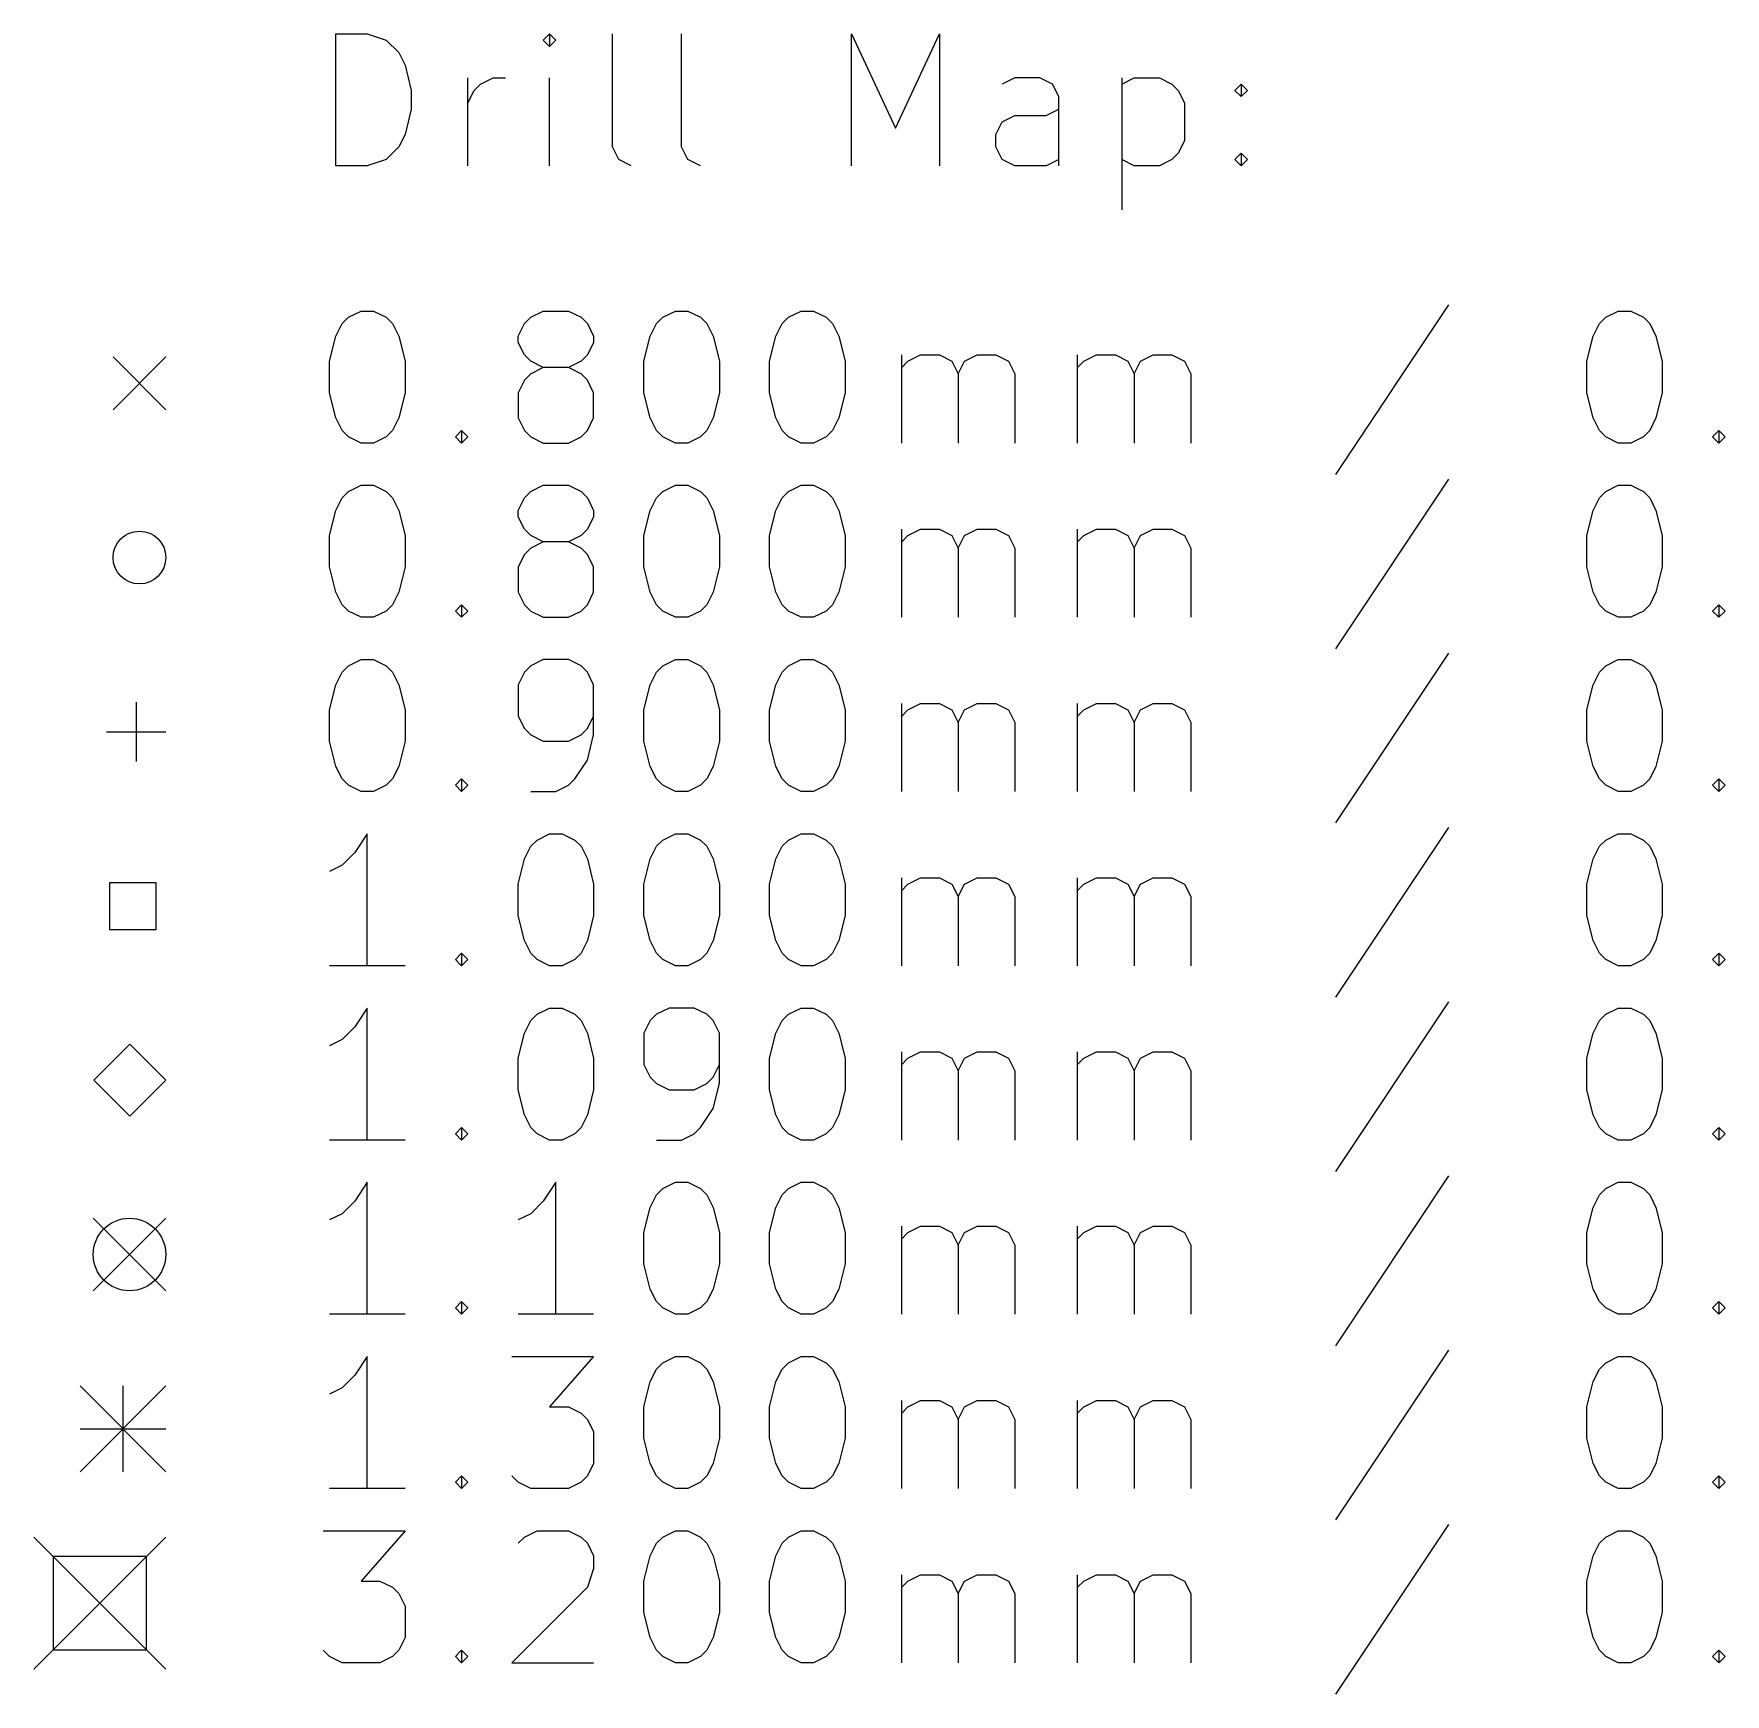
# Model space of a CAD drawing. Extents: x 98 to 150, y -179 to -40.
# Drawn here: x 97.95 to 123.57, y -178.31 to -153.16 of the extents above; entities that cross this region are included whole.
import ezdxf

# ---------------------------------------------------------------- set-up
doc = ezdxf.new("R2010")
doc.units = 0
doc.layers.add('BLACK', color=7, linetype='CONTINUOUS')

msp = doc.modelspace()

# ---------------------------------------------------------------- linework, layer by layer
at = {"layer": 'BLACK', "linetype": 'CONTINUOUS'}
for p, q in [((102.526, -155.155), (102.526, -153.155)), ((102.526, -153.155), (103.002, -153.155)), ((103.002, -153.155), (103.288, -153.25)), ((105.764, -153.155), (105.669, -153.25)), ((105.86, -153.25), (105.764, -153.155)), ((105.764, -153.155), (105.764, -153.345)), ((106.717, -154.869), (106.717, -153.155)), ((107.764, -154.869), (107.764, -153.155)), ((110.336, -155.155), (110.336, -153.155)), ((110.336, -153.155), (111.002, -154.583)), ((111.002, -154.583), (111.669, -153.155)), ((111.669, -153.155), (111.669, -155.155)), ((103.288, -153.25), (103.479, -153.44)), ((103.479, -153.44), (103.574, -153.631)), ((105.669, -153.25), (105.764, -153.345)), ((105.764, -153.345), (105.86, -153.25)), ((103.574, -153.631), (103.669, -154.012)), ((104.526, -155.155), (104.526, -153.821)), ((104.621, -154.012), (104.717, -153.917)), ((104.717, -153.917), (104.907, -153.821)), ((104.907, -153.821), (105.098, -153.821)), ((105.764, -155.155), (105.764, -153.821)), ((112.812, -153.821), (112.621, -153.917)), ((113.193, -153.821), (112.812, -153.821)), ((113.383, -153.917), (113.193, -153.821)), ((113.479, -154.107), (113.383, -153.917)), ((114.431, -153.821), (114.431, -155.821)), ((114.431, -153.917), (114.621, -153.821)), ((114.621, -153.821), (115.002, -153.821)), ((115.002, -153.821), (115.193, -153.917)), ((115.193, -153.917), (115.288, -154.012)), ((116.145, -154.012), (116.24, -153.917)), ((116.24, -153.917), (116.336, -154.012)), ((116.24, -153.917), (116.24, -154.107)), ((103.669, -154.012), (103.669, -154.298)), ((104.526, -154.202), (104.621, -154.012)), ((113.479, -155.155), (113.479, -154.107)), ((115.288, -154.012), (115.383, -154.202)), ((115.383, -154.202), (115.383, -154.774)), ((116.24, -154.107), (116.145, -154.012)), ((116.336, -154.012), (116.24, -154.107)), ((103.669, -154.298), (103.574, -154.679)), ((112.526, -154.679), (112.621, -154.488)), ((112.621, -154.488), (112.812, -154.393)), ((112.812, -154.393), (113.288, -154.393)), ((113.288, -154.393), (113.479, -154.298)), ((103.574, -154.679), (103.479, -154.869)), ((112.526, -154.869), (112.526, -154.679)), ((103.479, -154.869), (103.288, -155.06)), ((106.812, -155.06), (106.717, -154.869)), ((107.86, -155.06), (107.764, -154.869)), ((112.621, -155.06), (112.526, -154.869)), ((115.288, -154.964), (115.193, -155.06)), ((115.383, -154.774), (115.288, -154.964)), ((116.145, -155.06), (116.24, -154.964)), ((116.24, -154.964), (116.336, -155.06)), ((116.24, -154.964), (116.24, -155.155)), ((103.002, -155.155), (102.526, -155.155)), ((103.288, -155.06), (103.002, -155.155)), ((107.002, -155.155), (106.812, -155.06)), ((108.05, -155.155), (107.86, -155.06)), ((112.812, -155.155), (112.621, -155.06)), ((113.288, -155.155), (112.812, -155.155)), ((113.479, -155.06), (113.288, -155.155)), ((114.621, -155.155), (114.431, -155.06)), ((115.002, -155.155), (114.621, -155.155)), ((115.193, -155.06), (115.002, -155.155)), ((116.24, -155.155), (116.145, -155.06)), ((116.336, -155.06), (116.24, -155.155)), ((119.383, -157.26), (117.669, -159.831)), ((102.526, -157.736), (102.621, -157.545)), ((102.621, -157.545), (102.717, -157.45)), ((102.717, -157.45), (102.907, -157.355)), ((102.907, -157.355), (103.098, -157.355)), ((103.098, -157.355), (103.288, -157.45)), ((103.288, -157.45), (103.383, -157.545)), ((103.383, -157.545), (103.479, -157.736)), ((105.288, -157.736), (105.383, -157.545)), ((105.383, -157.545), (105.479, -157.45)), ((105.479, -157.45), (105.669, -157.355)), ((105.669, -157.355), (106.05, -157.355)), ((106.05, -157.355), (106.24, -157.45)), ((106.24, -157.45), (106.336, -157.545)), ((106.336, -157.545), (106.431, -157.736)), ((107.288, -157.736), (107.383, -157.545)), ((107.383, -157.545), (107.479, -157.45)), ((107.479, -157.45), (107.669, -157.355)), ((107.669, -157.355), (107.86, -157.355)), ((107.86, -157.355), (108.05, -157.45)), ((108.05, -157.45), (108.145, -157.545)), ((108.145, -157.545), (108.24, -157.736)), ((109.193, -157.736), (109.288, -157.545)), ((109.288, -157.545), (109.383, -157.45)), ((109.383, -157.45), (109.574, -157.355)), ((109.574, -157.355), (109.764, -157.355)), ((109.764, -157.355), (109.955, -157.45)), ((109.955, -157.45), (110.05, -157.545)), ((110.05, -157.545), (110.145, -157.736)), ((121.574, -157.736), (121.669, -157.545)), ((121.669, -157.545), (121.764, -157.45)), ((121.764, -157.45), (121.955, -157.355)), ((121.955, -157.355), (122.145, -157.355)), ((122.145, -157.355), (122.336, -157.45)), ((122.336, -157.45), (122.431, -157.545)), ((122.431, -157.545), (122.526, -157.736)), ((102.431, -158.117), (102.526, -157.736)), ((103.479, -157.736), (103.574, -158.117)), ((105.288, -157.831), (105.288, -157.736)), ((105.383, -158.021), (105.288, -157.831)), ((106.431, -157.831), (106.336, -158.021)), ((106.431, -157.736), (106.431, -157.831)), ((107.193, -158.117), (107.288, -157.736)), ((108.24, -157.736), (108.336, -158.117)), ((109.098, -158.117), (109.193, -157.736)), ((110.145, -157.736), (110.24, -158.117)), ((121.479, -158.117), (121.574, -157.736)), ((122.526, -157.736), (122.621, -158.117)), ((99.15, -158.05), (99.95, -158.85)), ((99.95, -158.05), (99.15, -158.85)), ((105.479, -158.117), (105.383, -158.021)), ((106.336, -158.021), (106.24, -158.117)), ((111.098, -159.355), (111.098, -158.021)), ((111.193, -158.117), (111.383, -158.021)), ((111.383, -158.021), (111.669, -158.021)), ((111.669, -158.021), (111.86, -158.117)), ((112.05, -158.117), (112.24, -158.021)), ((112.24, -158.021), (112.526, -158.021)), ((112.526, -158.021), (112.717, -158.117)), ((113.764, -159.355), (113.764, -158.021)), ((113.86, -158.117), (114.05, -158.021)), ((114.05, -158.021), (114.336, -158.021)), ((114.336, -158.021), (114.526, -158.117)), ((114.717, -158.117), (114.907, -158.021)), ((114.907, -158.021), (115.193, -158.021)), ((115.193, -158.021), (115.383, -158.117)), ((102.431, -158.593), (102.431, -158.117)), ((103.574, -158.117), (103.574, -158.593)), ((105.479, -158.307), (105.383, -158.402)), ((105.669, -158.212), (105.479, -158.117)), ((105.669, -158.212), (105.479, -158.307)), ((106.05, -158.212), (105.669, -158.212)), ((106.24, -158.117), (106.05, -158.212)), ((106.24, -158.307), (106.05, -158.212)), ((106.336, -158.402), (106.24, -158.307)), ((107.193, -158.593), (107.193, -158.117)), ((108.336, -158.117), (108.336, -158.593)), ((109.098, -158.593), (109.098, -158.117)), ((110.24, -158.117), (110.24, -158.593)), ((111.098, -158.212), (111.193, -158.117)), ((111.86, -158.117), (111.955, -158.307)), ((111.955, -158.307), (112.05, -158.117)), ((111.955, -158.307), (111.955, -159.355)), ((112.717, -158.117), (112.812, -158.307)), ((112.812, -158.307), (112.812, -159.355)), ((113.764, -158.212), (113.86, -158.117)), ((114.526, -158.117), (114.621, -158.307)), ((114.621, -158.307), (114.717, -158.117)), ((114.621, -158.307), (114.621, -159.355)), ((115.383, -158.117), (115.479, -158.307)), ((115.479, -158.307), (115.479, -159.355)), ((121.479, -158.593), (121.479, -158.117)), ((122.621, -158.117), (122.621, -158.593)), ((102.526, -158.974), (102.431, -158.593)), ((103.574, -158.593), (103.479, -158.974)), ((105.383, -158.402), (105.288, -158.593)), ((105.288, -158.593), (105.288, -158.974)), ((106.431, -158.593), (106.336, -158.402)), ((106.431, -158.974), (106.431, -158.593)), ((107.288, -158.974), (107.193, -158.593)), ((108.336, -158.593), (108.24, -158.974)), ((109.193, -158.974), (109.098, -158.593)), ((110.24, -158.593), (110.145, -158.974)), ((121.574, -158.974), (121.479, -158.593)), ((122.621, -158.593), (122.526, -158.974)), ((102.621, -159.164), (102.526, -158.974)), ((103.479, -158.974), (103.383, -159.164)), ((105.288, -158.974), (105.383, -159.164)), ((106.336, -159.164), (106.431, -158.974)), ((107.383, -159.164), (107.288, -158.974)), ((108.24, -158.974), (108.145, -159.164)), ((109.288, -159.164), (109.193, -158.974)), ((110.145, -158.974), (110.05, -159.164)), ((121.669, -159.164), (121.574, -158.974)), ((122.526, -158.974), (122.431, -159.164)), ((102.717, -159.26), (102.621, -159.164)), ((102.907, -159.355), (102.717, -159.26)), ((103.098, -159.355), (102.907, -159.355)), ((103.288, -159.26), (103.098, -159.355)), ((103.383, -159.164), (103.288, -159.26)), ((104.336, -159.26), (104.431, -159.164)), ((104.431, -159.355), (104.336, -159.26)), ((104.431, -159.164), (104.526, -159.26)), ((104.431, -159.164), (104.431, -159.355)), ((104.526, -159.26), (104.431, -159.355)), ((105.383, -159.164), (105.479, -159.26)), ((105.479, -159.26), (105.669, -159.355)), ((105.669, -159.355), (106.05, -159.355)), ((106.05, -159.355), (106.24, -159.26)), ((106.24, -159.26), (106.336, -159.164)), ((107.479, -159.26), (107.383, -159.164)), ((107.669, -159.355), (107.479, -159.26)), ((107.86, -159.355), (107.669, -159.355)), ((108.05, -159.26), (107.86, -159.355)), ((108.145, -159.164), (108.05, -159.26)), ((109.383, -159.26), (109.288, -159.164)), ((109.574, -159.355), (109.383, -159.26)), ((109.764, -159.355), (109.574, -159.355)), ((109.955, -159.26), (109.764, -159.355)), ((110.05, -159.164), (109.955, -159.26)), ((121.764, -159.26), (121.669, -159.164)), ((121.955, -159.355), (121.764, -159.26)), ((122.145, -159.355), (121.955, -159.355)), ((122.336, -159.26), (122.145, -159.355)), ((122.431, -159.164), (122.336, -159.26)), ((123.383, -159.26), (123.479, -159.164)), ((123.479, -159.355), (123.383, -159.26)), ((123.479, -159.164), (123.574, -159.26)), ((123.479, -159.164), (123.479, -159.355)), ((123.574, -159.26), (123.479, -159.355)), ((102.621, -160.185), (102.717, -160.09)), ((102.717, -160.09), (102.907, -159.995)), ((102.907, -159.995), (103.098, -159.995)), ((103.098, -159.995), (103.288, -160.09)), ((103.288, -160.09), (103.383, -160.185)), ((105.383, -160.185), (105.479, -160.09)), ((105.479, -160.09), (105.669, -159.995)), ((105.669, -159.995), (106.05, -159.995)), ((106.05, -159.995), (106.24, -160.09)), ((106.24, -160.09), (106.336, -160.185)), ((107.383, -160.185), (107.479, -160.09)), ((107.479, -160.09), (107.669, -159.995)), ((107.669, -159.995), (107.86, -159.995)), ((107.86, -159.995), (108.05, -160.09)), ((108.05, -160.09), (108.145, -160.185)), ((109.288, -160.185), (109.383, -160.09)), ((109.383, -160.09), (109.574, -159.995)), ((109.574, -159.995), (109.764, -159.995)), ((109.764, -159.995), (109.955, -160.09)), ((109.955, -160.09), (110.05, -160.185)), ((119.383, -159.9), (117.669, -162.471)), ((121.669, -160.185), (121.764, -160.09)), ((121.764, -160.09), (121.955, -159.995)), ((121.955, -159.995), (122.145, -159.995)), ((122.145, -159.995), (122.336, -160.09)), ((122.336, -160.09), (122.431, -160.185)), ((102.431, -160.757), (102.526, -160.376)), ((102.526, -160.376), (102.621, -160.185)), ((103.383, -160.185), (103.479, -160.376)), ((103.479, -160.376), (103.574, -160.757)), ((105.288, -160.376), (105.383, -160.185)), ((105.288, -160.471), (105.288, -160.376)), ((106.336, -160.185), (106.431, -160.376)), ((106.431, -160.376), (106.431, -160.471)), ((107.193, -160.757), (107.288, -160.376)), ((107.288, -160.376), (107.383, -160.185)), ((108.145, -160.185), (108.24, -160.376)), ((108.24, -160.376), (108.336, -160.757)), ((109.098, -160.757), (109.193, -160.376)), ((109.193, -160.376), (109.288, -160.185)), ((110.05, -160.185), (110.145, -160.376)), ((110.145, -160.376), (110.24, -160.757)), ((121.479, -160.757), (121.574, -160.376)), ((121.574, -160.376), (121.669, -160.185)), ((122.431, -160.185), (122.526, -160.376)), ((122.526, -160.376), (122.621, -160.757)), ((105.383, -160.661), (105.288, -160.471)), ((105.479, -160.757), (105.383, -160.661)), ((106.336, -160.661), (106.24, -160.757)), ((106.431, -160.471), (106.336, -160.661)), ((111.098, -161.995), (111.098, -160.661)), ((111.193, -160.757), (111.383, -160.661)), ((111.383, -160.661), (111.669, -160.661)), ((111.669, -160.661), (111.86, -160.757)), ((112.05, -160.757), (112.24, -160.661)), ((112.24, -160.661), (112.526, -160.661)), ((112.526, -160.661), (112.717, -160.757)), ((113.764, -161.995), (113.764, -160.661)), ((113.86, -160.757), (114.05, -160.661)), ((114.05, -160.661), (114.336, -160.661)), ((114.336, -160.661), (114.526, -160.757)), ((114.717, -160.757), (114.907, -160.661)), ((114.907, -160.661), (115.193, -160.661)), ((115.193, -160.661), (115.383, -160.757)), ((102.431, -161.233), (102.431, -160.757)), ((103.574, -160.757), (103.574, -161.233)), ((105.669, -160.852), (105.479, -160.757)), ((105.669, -160.852), (105.479, -160.947)), ((106.05, -160.852), (105.669, -160.852)), ((106.24, -160.757), (106.05, -160.852)), ((106.24, -160.947), (106.05, -160.852)), ((107.193, -161.233), (107.193, -160.757)), ((108.336, -160.757), (108.336, -161.233)), ((109.098, -161.233), (109.098, -160.757)), ((110.24, -160.757), (110.24, -161.233)), ((111.098, -160.852), (111.193, -160.757)), ((111.86, -160.757), (111.955, -160.947)), ((111.955, -160.947), (112.05, -160.757)), ((112.717, -160.757), (112.812, -160.947)), ((113.764, -160.852), (113.86, -160.757)), ((114.526, -160.757), (114.621, -160.947)), ((114.621, -160.947), (114.717, -160.757)), ((115.383, -160.757), (115.479, -160.947)), ((121.479, -161.233), (121.479, -160.757)), ((122.621, -160.757), (122.621, -161.233)), ((105.383, -161.042), (105.288, -161.233)), ((105.479, -160.947), (105.383, -161.042)), ((106.336, -161.042), (106.24, -160.947)), ((106.431, -161.233), (106.336, -161.042)), ((111.955, -160.947), (111.955, -161.995)), ((112.812, -160.947), (112.812, -161.995)), ((114.621, -160.947), (114.621, -161.995)), ((115.479, -160.947), (115.479, -161.995)), ((102.526, -161.614), (102.431, -161.233)), ((103.574, -161.233), (103.479, -161.614)), ((105.288, -161.233), (105.288, -161.614)), ((106.431, -161.614), (106.431, -161.233)), ((107.288, -161.614), (107.193, -161.233)), ((108.336, -161.233), (108.24, -161.614)), ((109.193, -161.614), (109.098, -161.233)), ((110.24, -161.233), (110.145, -161.614)), ((121.574, -161.614), (121.479, -161.233)), ((122.621, -161.233), (122.526, -161.614)), ((102.621, -161.804), (102.526, -161.614)), ((103.479, -161.614), (103.383, -161.804)), ((105.288, -161.614), (105.383, -161.804)), ((106.336, -161.804), (106.431, -161.614)), ((107.383, -161.804), (107.288, -161.614)), ((108.24, -161.614), (108.145, -161.804)), ((109.288, -161.804), (109.193, -161.614)), ((110.145, -161.614), (110.05, -161.804)), ((121.669, -161.804), (121.574, -161.614)), ((122.526, -161.614), (122.431, -161.804)), ((102.717, -161.9), (102.621, -161.804)), ((102.907, -161.995), (102.717, -161.9)), ((103.288, -161.9), (103.098, -161.995)), ((103.383, -161.804), (103.288, -161.9)), ((104.336, -161.9), (104.431, -161.804)), ((104.431, -161.995), (104.336, -161.9)), ((104.431, -161.804), (104.526, -161.9)), ((104.431, -161.804), (104.431, -161.995)), ((104.526, -161.9), (104.431, -161.995)), ((105.383, -161.804), (105.479, -161.9)), ((105.479, -161.9), (105.669, -161.995)), ((106.05, -161.995), (106.24, -161.9)), ((106.24, -161.9), (106.336, -161.804)), ((107.479, -161.9), (107.383, -161.804)), ((107.669, -161.995), (107.479, -161.9)), ((108.05, -161.9), (107.86, -161.995)), ((108.145, -161.804), (108.05, -161.9)), ((109.383, -161.9), (109.288, -161.804)), ((109.574, -161.995), (109.383, -161.9)), ((109.955, -161.9), (109.764, -161.995)), ((110.05, -161.804), (109.955, -161.9)), ((121.764, -161.9), (121.669, -161.804)), ((121.955, -161.995), (121.764, -161.9)), ((122.336, -161.9), (122.145, -161.995)), ((122.431, -161.804), (122.336, -161.9)), ((123.383, -161.9), (123.479, -161.804)), ((123.479, -161.995), (123.383, -161.9)), ((123.479, -161.804), (123.574, -161.9)), ((123.479, -161.804), (123.479, -161.995)), ((123.574, -161.9), (123.479, -161.995)), ((103.098, -161.995), (102.907, -161.995)), ((105.669, -161.995), (106.05, -161.995)), ((107.86, -161.995), (107.669, -161.995)), ((109.764, -161.995), (109.574, -161.995)), ((122.145, -161.995), (121.955, -161.995)), ((102.717, -162.73), (102.907, -162.635)), ((102.907, -162.635), (103.098, -162.635)), ((103.098, -162.635), (103.288, -162.73)), ((105.669, -162.635), (105.479, -162.73)), ((106.05, -162.635), (105.669, -162.635)), ((106.24, -162.73), (106.05, -162.635)), ((107.479, -162.73), (107.669, -162.635)), ((107.669, -162.635), (107.86, -162.635)), ((107.86, -162.635), (108.05, -162.73)), ((109.383, -162.73), (109.574, -162.635)), ((109.574, -162.635), (109.764, -162.635)), ((109.764, -162.635), (109.955, -162.73)), ((119.383, -162.54), (117.669, -165.111)), ((121.764, -162.73), (121.955, -162.635)), ((121.955, -162.635), (122.145, -162.635)), ((122.145, -162.635), (122.336, -162.73)), ((102.526, -163.016), (102.621, -162.825)), ((102.621, -162.825), (102.717, -162.73)), ((103.288, -162.73), (103.383, -162.825)), ((103.383, -162.825), (103.479, -163.016)), ((105.383, -162.825), (105.288, -163.016)), ((105.479, -162.73), (105.383, -162.825)), ((106.336, -162.825), (106.24, -162.73)), ((106.431, -163.016), (106.336, -162.825)), ((107.288, -163.016), (107.383, -162.825)), ((107.383, -162.825), (107.479, -162.73)), ((108.05, -162.73), (108.145, -162.825)), ((108.145, -162.825), (108.24, -163.016)), ((109.193, -163.016), (109.288, -162.825)), ((109.288, -162.825), (109.383, -162.73)), ((109.955, -162.73), (110.05, -162.825)), ((110.05, -162.825), (110.145, -163.016)), ((121.574, -163.016), (121.669, -162.825)), ((121.669, -162.825), (121.764, -162.73)), ((122.336, -162.73), (122.431, -162.825)), ((122.431, -162.825), (122.526, -163.016)), ((102.431, -163.397), (102.526, -163.016)), ((103.479, -163.016), (103.574, -163.397)), ((105.288, -163.016), (105.288, -163.492)), ((106.431, -163.778), (106.431, -163.016)), ((107.193, -163.397), (107.288, -163.016)), ((108.24, -163.016), (108.336, -163.397)), ((109.098, -163.397), (109.193, -163.016)), ((110.145, -163.016), (110.24, -163.397)), ((121.479, -163.397), (121.574, -163.016)), ((122.526, -163.016), (122.621, -163.397)), ((99.5, -163.28), (99.5, -164.18)), ((102.431, -163.873), (102.431, -163.397)), ((103.574, -163.397), (103.574, -163.873)), ((107.193, -163.873), (107.193, -163.397)), ((108.336, -163.397), (108.336, -163.873)), ((109.098, -163.873), (109.098, -163.397)), ((110.24, -163.397), (110.24, -163.873)), ((111.098, -164.635), (111.098, -163.301)), ((111.098, -163.492), (111.193, -163.397)), ((111.193, -163.397), (111.383, -163.301)), ((111.383, -163.301), (111.669, -163.301)), ((111.669, -163.301), (111.86, -163.397)), ((111.86, -163.397), (111.955, -163.587)), ((111.955, -163.587), (112.05, -163.397)), ((112.05, -163.397), (112.24, -163.301)), ((112.24, -163.301), (112.526, -163.301)), ((112.526, -163.301), (112.717, -163.397)), ((112.717, -163.397), (112.812, -163.587)), ((113.764, -164.635), (113.764, -163.301)), ((113.764, -163.492), (113.86, -163.397)), ((113.86, -163.397), (114.05, -163.301)), ((114.05, -163.301), (114.336, -163.301)), ((114.336, -163.301), (114.526, -163.397)), ((114.526, -163.397), (114.621, -163.587)), ((114.621, -163.587), (114.717, -163.397)), ((114.717, -163.397), (114.907, -163.301)), ((114.907, -163.301), (115.193, -163.301)), ((115.193, -163.301), (115.383, -163.397)), ((115.383, -163.397), (115.479, -163.587)), ((121.479, -163.873), (121.479, -163.397)), ((122.621, -163.397), (122.621, -163.873)), ((99.05, -163.73), (99.95, -163.73)), ((105.288, -163.492), (105.383, -163.682)), ((105.383, -163.682), (105.479, -163.778)), ((106.24, -163.778), (106.336, -163.682)), ((106.336, -163.682), (106.431, -163.492)), ((111.955, -163.587), (111.955, -164.635)), ((112.812, -163.587), (112.812, -164.635)), ((114.621, -163.587), (114.621, -164.635)), ((115.479, -163.587), (115.479, -164.635)), ((102.526, -164.254), (102.431, -163.873)), ((103.574, -163.873), (103.479, -164.254)), ((105.479, -163.778), (105.669, -163.873)), ((105.669, -163.873), (106.05, -163.873)), ((106.05, -163.873), (106.24, -163.778)), ((106.336, -164.159), (106.431, -163.778)), ((107.288, -164.254), (107.193, -163.873)), ((108.336, -163.873), (108.24, -164.254)), ((109.193, -164.254), (109.098, -163.873)), ((110.24, -163.873), (110.145, -164.254)), ((121.574, -164.254), (121.479, -163.873)), ((122.621, -163.873), (122.526, -164.254)), ((106.145, -164.444), (106.336, -164.159)), ((102.621, -164.444), (102.526, -164.254)), ((102.717, -164.54), (102.621, -164.444)), ((103.383, -164.444), (103.288, -164.54)), ((103.479, -164.254), (103.383, -164.444)), ((104.336, -164.54), (104.431, -164.444)), ((104.431, -164.444), (104.526, -164.54)), ((104.431, -164.444), (104.431, -164.635)), ((106.05, -164.54), (106.145, -164.444)), ((107.383, -164.444), (107.288, -164.254)), ((107.479, -164.54), (107.383, -164.444)), ((108.145, -164.444), (108.05, -164.54)), ((108.24, -164.254), (108.145, -164.444)), ((109.288, -164.444), (109.193, -164.254)), ((109.383, -164.54), (109.288, -164.444)), ((110.05, -164.444), (109.955, -164.54)), ((110.145, -164.254), (110.05, -164.444)), ((121.669, -164.444), (121.574, -164.254)), ((121.764, -164.54), (121.669, -164.444)), ((122.431, -164.444), (122.336, -164.54)), ((122.526, -164.254), (122.431, -164.444)), ((123.383, -164.54), (123.479, -164.444)), ((123.479, -164.444), (123.574, -164.54)), ((123.479, -164.444), (123.479, -164.635)), ((102.907, -164.635), (102.717, -164.54)), ((103.098, -164.635), (102.907, -164.635)), ((103.288, -164.54), (103.098, -164.635)), ((104.431, -164.635), (104.336, -164.54)), ((104.526, -164.54), (104.431, -164.635)), ((105.479, -164.635), (105.86, -164.635)), ((105.86, -164.635), (106.05, -164.54)), ((107.669, -164.635), (107.479, -164.54)), ((107.86, -164.635), (107.669, -164.635)), ((108.05, -164.54), (107.86, -164.635)), ((109.574, -164.635), (109.383, -164.54)), ((109.764, -164.635), (109.574, -164.635)), ((109.955, -164.54), (109.764, -164.635)), ((121.955, -164.635), (121.764, -164.54)), ((122.145, -164.635), (121.955, -164.635)), ((122.336, -164.54), (122.145, -164.635)), ((123.479, -164.635), (123.383, -164.54)), ((123.574, -164.54), (123.479, -164.635)), ((119.383, -165.18), (117.669, -167.751)), ((103.002, -165.275), (102.812, -165.56)), ((103.002, -167.275), (103.002, -165.275)), ((105.383, -165.656), (105.479, -165.465)), ((105.479, -165.465), (105.574, -165.37)), ((105.574, -165.37), (105.764, -165.275)), ((105.764, -165.275), (105.955, -165.275)), ((105.955, -165.275), (106.145, -165.37)), ((106.145, -165.37), (106.24, -165.465)), ((106.24, -165.465), (106.336, -165.656)), ((107.288, -165.656), (107.383, -165.465)), ((107.383, -165.465), (107.479, -165.37)), ((107.479, -165.37), (107.669, -165.275)), ((107.669, -165.275), (107.86, -165.275)), ((107.86, -165.275), (108.05, -165.37)), ((108.05, -165.37), (108.145, -165.465)), ((108.145, -165.465), (108.24, -165.656)), ((109.193, -165.656), (109.288, -165.465)), ((109.288, -165.465), (109.383, -165.37)), ((109.383, -165.37), (109.574, -165.275)), ((109.574, -165.275), (109.764, -165.275)), ((109.764, -165.275), (109.955, -165.37)), ((109.955, -165.37), (110.05, -165.465)), ((110.05, -165.465), (110.145, -165.656)), ((121.574, -165.656), (121.669, -165.465)), ((121.669, -165.465), (121.764, -165.37)), ((121.764, -165.37), (121.955, -165.275)), ((121.955, -165.275), (122.145, -165.275)), ((122.145, -165.275), (122.336, -165.37)), ((122.336, -165.37), (122.431, -165.465)), ((122.431, -165.465), (122.526, -165.656)), ((102.621, -165.751), (102.431, -165.846)), ((102.812, -165.56), (102.621, -165.751)), ((105.288, -166.037), (105.383, -165.656)), ((106.336, -165.656), (106.431, -166.037)), ((107.193, -166.037), (107.288, -165.656)), ((108.24, -165.656), (108.336, -166.037)), ((109.098, -166.037), (109.193, -165.656)), ((110.145, -165.656), (110.24, -166.037)), ((121.479, -166.037), (121.574, -165.656)), ((122.526, -165.656), (122.621, -166.037)), ((99.804, -166.016), (99.096, -166.016)), ((99.096, -166.016), (99.096, -166.724)), ((99.804, -166.724), (99.804, -166.016)), ((105.288, -166.513), (105.288, -166.037)), ((106.431, -166.037), (106.431, -166.513)), ((107.193, -166.513), (107.193, -166.037)), ((108.336, -166.037), (108.336, -166.513)), ((109.098, -166.513), (109.098, -166.037)), ((110.24, -166.037), (110.24, -166.513)), ((111.098, -167.275), (111.098, -165.941)), ((111.098, -166.132), (111.193, -166.037)), ((111.193, -166.037), (111.383, -165.941)), ((111.383, -165.941), (111.669, -165.941)), ((111.669, -165.941), (111.86, -166.037)), ((111.86, -166.037), (111.955, -166.227)), ((111.955, -166.227), (112.05, -166.037)), ((112.05, -166.037), (112.24, -165.941)), ((112.24, -165.941), (112.526, -165.941)), ((112.526, -165.941), (112.717, -166.037)), ((112.717, -166.037), (112.812, -166.227)), ((113.764, -167.275), (113.764, -165.941)), ((113.764, -166.132), (113.86, -166.037)), ((113.86, -166.037), (114.05, -165.941)), ((114.05, -165.941), (114.336, -165.941)), ((114.336, -165.941), (114.526, -166.037)), ((114.526, -166.037), (114.621, -166.227)), ((114.621, -166.227), (114.717, -166.037)), ((114.717, -166.037), (114.907, -165.941)), ((114.907, -165.941), (115.193, -165.941)), ((115.193, -165.941), (115.383, -166.037)), ((115.383, -166.037), (115.479, -166.227)), ((121.479, -166.513), (121.479, -166.037)), ((122.621, -166.037), (122.621, -166.513)), ((111.955, -166.227), (111.955, -167.275)), ((112.812, -166.227), (112.812, -167.275)), ((114.621, -166.227), (114.621, -167.275)), ((115.479, -166.227), (115.479, -167.275)), ((105.383, -166.894), (105.288, -166.513)), ((106.431, -166.513), (106.336, -166.894)), ((107.288, -166.894), (107.193, -166.513)), ((108.336, -166.513), (108.24, -166.894)), ((109.193, -166.894), (109.098, -166.513)), ((110.24, -166.513), (110.145, -166.894)), ((121.574, -166.894), (121.479, -166.513)), ((122.621, -166.513), (122.526, -166.894)), ((99.096, -166.724), (99.804, -166.724)), ((105.479, -167.084), (105.383, -166.894)), ((106.336, -166.894), (106.24, -167.084)), ((107.383, -167.084), (107.288, -166.894)), ((108.24, -166.894), (108.145, -167.084)), ((109.288, -167.084), (109.193, -166.894)), ((110.145, -166.894), (110.05, -167.084)), ((121.669, -167.084), (121.574, -166.894)), ((122.526, -166.894), (122.431, -167.084)), ((103.574, -167.275), (102.431, -167.275)), ((104.336, -167.18), (104.431, -167.084)), ((104.431, -167.275), (104.336, -167.18)), ((104.431, -167.084), (104.526, -167.18)), ((104.431, -167.084), (104.431, -167.275)), ((104.526, -167.18), (104.431, -167.275)), ((105.574, -167.18), (105.479, -167.084)), ((105.764, -167.275), (105.574, -167.18)), ((105.955, -167.275), (105.764, -167.275)), ((106.145, -167.18), (105.955, -167.275)), ((106.24, -167.084), (106.145, -167.18)), ((107.479, -167.18), (107.383, -167.084)), ((107.669, -167.275), (107.479, -167.18)), ((107.86, -167.275), (107.669, -167.275)), ((108.05, -167.18), (107.86, -167.275)), ((108.145, -167.084), (108.05, -167.18)), ((109.383, -167.18), (109.288, -167.084)), ((109.574, -167.275), (109.383, -167.18)), ((109.764, -167.275), (109.574, -167.275)), ((109.955, -167.18), (109.764, -167.275)), ((110.05, -167.084), (109.955, -167.18)), ((121.764, -167.18), (121.669, -167.084)), ((121.955, -167.275), (121.764, -167.18)), ((122.145, -167.275), (121.955, -167.275)), ((122.336, -167.18), (122.145, -167.275)), ((122.431, -167.084), (122.336, -167.18)), ((123.383, -167.18), (123.479, -167.084)), ((123.479, -167.275), (123.383, -167.18)), ((123.479, -167.084), (123.574, -167.18)), ((123.479, -167.084), (123.479, -167.275)), ((123.574, -167.18), (123.479, -167.275)), ((119.383, -167.82), (117.669, -170.391)), ((103.002, -167.915), (102.812, -168.2)), ((103.002, -169.915), (103.002, -167.915)), ((105.479, -168.105), (105.574, -168.01)), ((105.574, -168.01), (105.764, -167.915)), ((105.764, -167.915), (105.955, -167.915)), ((105.955, -167.915), (106.145, -168.01)), ((106.145, -168.01), (106.24, -168.105)), ((107.383, -168.01), (107.288, -168.105)), ((107.574, -167.915), (107.383, -168.01)), ((107.955, -167.915), (107.574, -167.915)), ((108.145, -168.01), (107.955, -167.915)), ((108.24, -168.105), (108.145, -168.01)), ((109.288, -168.105), (109.383, -168.01)), ((109.383, -168.01), (109.574, -167.915)), ((109.574, -167.915), (109.764, -167.915)), ((109.764, -167.915), (109.955, -168.01)), ((109.955, -168.01), (110.05, -168.105)), ((121.669, -168.105), (121.764, -168.01)), ((121.764, -168.01), (121.955, -167.915)), ((121.955, -167.915), (122.145, -167.915)), ((122.145, -167.915), (122.336, -168.01)), ((122.336, -168.01), (122.431, -168.105)), ((102.812, -168.2), (102.621, -168.391)), ((105.288, -168.677), (105.383, -168.296)), ((105.383, -168.296), (105.479, -168.105)), ((106.24, -168.105), (106.336, -168.296)), ((106.336, -168.296), (106.431, -168.677)), ((107.288, -168.105), (107.193, -168.296)), ((107.193, -168.296), (107.193, -168.772)), ((108.336, -168.296), (108.24, -168.105)), ((108.336, -169.058), (108.336, -168.296)), ((109.098, -168.677), (109.193, -168.296)), ((109.193, -168.296), (109.288, -168.105)), ((110.05, -168.105), (110.145, -168.296)), ((110.145, -168.296), (110.24, -168.677)), ((121.479, -168.677), (121.574, -168.296)), ((121.574, -168.296), (121.669, -168.105)), ((122.431, -168.105), (122.526, -168.296)), ((122.526, -168.296), (122.621, -168.677)), ((99.405, -168.465), (98.86, -169.01)), ((99.95, -169.01), (99.405, -168.465)), ((102.621, -168.391), (102.431, -168.486)), ((111.098, -169.915), (111.098, -168.581)), ((111.193, -168.677), (111.383, -168.581)), ((111.383, -168.581), (111.669, -168.581)), ((111.669, -168.581), (111.86, -168.677)), ((112.05, -168.677), (112.24, -168.581)), ((112.24, -168.581), (112.526, -168.581)), ((112.526, -168.581), (112.717, -168.677)), ((113.764, -169.915), (113.764, -168.581)), ((113.86, -168.677), (114.05, -168.581)), ((114.05, -168.581), (114.336, -168.581)), ((114.336, -168.581), (114.526, -168.677)), ((114.717, -168.677), (114.907, -168.581)), ((114.907, -168.581), (115.193, -168.581)), ((115.193, -168.581), (115.383, -168.677)), ((105.288, -169.153), (105.288, -168.677)), ((106.431, -168.677), (106.431, -169.153)), ((107.193, -168.772), (107.288, -168.962)), ((108.24, -168.962), (108.336, -168.772)), ((109.098, -169.153), (109.098, -168.677)), ((110.24, -168.677), (110.24, -169.153)), ((111.098, -168.772), (111.193, -168.677)), ((111.86, -168.677), (111.955, -168.867)), ((111.955, -168.867), (112.05, -168.677)), ((112.717, -168.677), (112.812, -168.867)), ((113.764, -168.772), (113.86, -168.677)), ((114.526, -168.677), (114.621, -168.867)), ((114.621, -168.867), (114.717, -168.677)), ((115.383, -168.677), (115.479, -168.867)), ((121.479, -169.153), (121.479, -168.677)), ((122.621, -168.677), (122.621, -169.153)), ((98.86, -169.01), (99.405, -169.555)), ((99.405, -169.555), (99.95, -169.01)), ((107.288, -168.962), (107.383, -169.058)), ((107.383, -169.058), (107.574, -169.153)), ((107.955, -169.153), (108.145, -169.058)), ((108.145, -169.058), (108.24, -168.962)), ((108.24, -169.439), (108.336, -169.058)), ((111.955, -168.867), (111.955, -169.915)), ((112.812, -168.867), (112.812, -169.915)), ((114.621, -168.867), (114.621, -169.915)), ((115.479, -168.867), (115.479, -169.915)), ((105.383, -169.534), (105.288, -169.153)), ((106.431, -169.153), (106.336, -169.534)), ((107.574, -169.153), (107.955, -169.153)), ((109.193, -169.534), (109.098, -169.153)), ((110.24, -169.153), (110.145, -169.534)), ((121.574, -169.534), (121.479, -169.153)), ((122.621, -169.153), (122.526, -169.534)), ((105.479, -169.724), (105.383, -169.534)), ((106.336, -169.534), (106.24, -169.724)), ((108.05, -169.724), (108.24, -169.439)), ((109.288, -169.724), (109.193, -169.534)), ((110.145, -169.534), (110.05, -169.724)), ((121.669, -169.724), (121.574, -169.534)), ((122.526, -169.534), (122.431, -169.724)), ((104.336, -169.82), (104.431, -169.724)), ((104.431, -169.915), (104.336, -169.82)), ((104.431, -169.724), (104.526, -169.82)), ((104.431, -169.724), (104.431, -169.915)), ((104.526, -169.82), (104.431, -169.915)), ((105.574, -169.82), (105.479, -169.724)), ((105.764, -169.915), (105.574, -169.82)), ((106.145, -169.82), (105.955, -169.915)), ((106.24, -169.724), (106.145, -169.82)), ((107.764, -169.915), (107.955, -169.82)), ((107.955, -169.82), (108.05, -169.724)), ((109.383, -169.82), (109.288, -169.724)), ((109.574, -169.915), (109.383, -169.82)), ((109.955, -169.82), (109.764, -169.915)), ((110.05, -169.724), (109.955, -169.82)), ((121.764, -169.82), (121.669, -169.724)), ((121.955, -169.915), (121.764, -169.82)), ((122.336, -169.82), (122.145, -169.915)), ((122.431, -169.724), (122.336, -169.82)), ((123.383, -169.82), (123.479, -169.724)), ((123.479, -169.915), (123.383, -169.82)), ((123.479, -169.724), (123.574, -169.82)), ((123.479, -169.724), (123.479, -169.915)), ((123.574, -169.82), (123.479, -169.915)), ((103.574, -169.915), (102.431, -169.915)), ((105.955, -169.915), (105.764, -169.915)), ((107.383, -169.915), (107.764, -169.915)), ((109.764, -169.915), (109.574, -169.915)), ((122.145, -169.915), (121.955, -169.915)), ((103.002, -170.555), (102.812, -170.84)), ((103.002, -172.555), (103.002, -170.555)), ((105.86, -170.555), (105.669, -170.84)), ((105.86, -172.555), (105.86, -170.555)), ((107.383, -170.745), (107.479, -170.65)), ((107.479, -170.65), (107.669, -170.555)), ((107.669, -170.555), (107.86, -170.555)), ((107.86, -170.555), (108.05, -170.65)), ((108.05, -170.65), (108.145, -170.745)), ((109.288, -170.745), (109.383, -170.65)), ((109.383, -170.65), (109.574, -170.555)), ((109.574, -170.555), (109.764, -170.555)), ((109.764, -170.555), (109.955, -170.65)), ((109.955, -170.65), (110.05, -170.745)), ((119.383, -170.46), (117.669, -173.031)), ((121.669, -170.745), (121.764, -170.65)), ((121.764, -170.65), (121.955, -170.555)), ((121.955, -170.555), (122.145, -170.555)), ((122.145, -170.555), (122.336, -170.65)), ((122.336, -170.65), (122.431, -170.745)), ((102.812, -170.84), (102.621, -171.031)), ((105.669, -170.84), (105.479, -171.031)), ((107.288, -170.936), (107.383, -170.745)), ((108.145, -170.745), (108.24, -170.936)), ((109.193, -170.936), (109.288, -170.745)), ((110.05, -170.745), (110.145, -170.936)), ((121.574, -170.936), (121.669, -170.745)), ((122.431, -170.745), (122.526, -170.936)), ((98.85, -171.1), (99.95, -172.2)), ((99.95, -171.1), (98.85, -172.2)), ((102.621, -171.031), (102.431, -171.126)), ((105.479, -171.031), (105.288, -171.126)), ((107.193, -171.317), (107.288, -170.936)), ((108.24, -170.936), (108.336, -171.317)), ((109.098, -171.317), (109.193, -170.936)), ((110.145, -170.936), (110.24, -171.317)), ((121.479, -171.317), (121.574, -170.936)), ((122.526, -170.936), (122.621, -171.317)), ((107.193, -171.793), (107.193, -171.317)), ((108.336, -171.317), (108.336, -171.793)), ((109.098, -171.793), (109.098, -171.317)), ((110.24, -171.317), (110.24, -171.793)), ((111.098, -172.555), (111.098, -171.221)), ((111.098, -171.412), (111.193, -171.317)), ((111.193, -171.317), (111.383, -171.221)), ((111.383, -171.221), (111.669, -171.221)), ((111.669, -171.221), (111.86, -171.317)), ((111.86, -171.317), (111.955, -171.507)), ((111.955, -171.507), (112.05, -171.317)), ((112.05, -171.317), (112.24, -171.221)), ((112.24, -171.221), (112.526, -171.221)), ((112.526, -171.221), (112.717, -171.317)), ((112.717, -171.317), (112.812, -171.507)), ((113.764, -172.555), (113.764, -171.221)), ((113.764, -171.412), (113.86, -171.317)), ((113.86, -171.317), (114.05, -171.221)), ((114.05, -171.221), (114.336, -171.221)), ((114.336, -171.221), (114.526, -171.317)), ((114.526, -171.317), (114.621, -171.507)), ((114.621, -171.507), (114.717, -171.317)), ((114.717, -171.317), (114.907, -171.221)), ((114.907, -171.221), (115.193, -171.221)), ((115.193, -171.221), (115.383, -171.317)), ((115.383, -171.317), (115.479, -171.507)), ((121.479, -171.793), (121.479, -171.317)), ((122.621, -171.317), (122.621, -171.793)), ((111.955, -171.507), (111.955, -172.555)), ((112.812, -171.507), (112.812, -172.555)), ((114.621, -171.507), (114.621, -172.555)), ((115.479, -171.507), (115.479, -172.555)), ((107.288, -172.174), (107.193, -171.793)), ((108.336, -171.793), (108.24, -172.174)), ((109.193, -172.174), (109.098, -171.793)), ((110.24, -171.793), (110.145, -172.174)), ((121.574, -172.174), (121.479, -171.793)), ((122.621, -171.793), (122.526, -172.174)), ((107.383, -172.364), (107.288, -172.174)), ((108.24, -172.174), (108.145, -172.364)), ((109.288, -172.364), (109.193, -172.174)), ((110.145, -172.174), (110.05, -172.364)), ((121.669, -172.364), (121.574, -172.174)), ((122.526, -172.174), (122.431, -172.364)), ((104.336, -172.46), (104.431, -172.364)), ((104.431, -172.364), (104.526, -172.46)), ((104.431, -172.364), (104.431, -172.555)), ((107.479, -172.46), (107.383, -172.364)), ((108.145, -172.364), (108.05, -172.46)), ((109.383, -172.46), (109.288, -172.364)), ((110.05, -172.364), (109.955, -172.46)), ((121.764, -172.46), (121.669, -172.364)), ((122.431, -172.364), (122.336, -172.46)), ((123.383, -172.46), (123.479, -172.364)), ((123.479, -172.364), (123.574, -172.46)), ((123.479, -172.364), (123.479, -172.555)), ((103.574, -172.555), (102.431, -172.555)), ((104.431, -172.555), (104.336, -172.46)), ((104.526, -172.46), (104.431, -172.555)), ((106.431, -172.555), (105.288, -172.555)), ((107.669, -172.555), (107.479, -172.46)), ((107.86, -172.555), (107.669, -172.555)), ((108.05, -172.46), (107.86, -172.555)), ((109.574, -172.555), (109.383, -172.46)), ((109.764, -172.555), (109.574, -172.555)), ((109.955, -172.46), (109.764, -172.555)), ((121.955, -172.555), (121.764, -172.46)), ((122.145, -172.555), (121.955, -172.555)), ((122.336, -172.46), (122.145, -172.555)), ((123.479, -172.555), (123.383, -172.46)), ((123.574, -172.46), (123.479, -172.555)), ((103.002, -173.195), (102.812, -173.48)), ((103.002, -175.195), (103.002, -173.195)), ((105.193, -173.195), (106.431, -173.195)), ((106.431, -173.195), (105.764, -173.957)), ((107.479, -173.29), (107.669, -173.195)), ((107.669, -173.195), (107.86, -173.195)), ((107.86, -173.195), (108.05, -173.29)), ((109.383, -173.29), (109.574, -173.195)), ((109.574, -173.195), (109.764, -173.195)), ((109.764, -173.195), (109.955, -173.29)), ((119.383, -173.1), (117.669, -175.671)), ((121.764, -173.29), (121.955, -173.195)), ((121.955, -173.195), (122.145, -173.195)), ((122.145, -173.195), (122.336, -173.29)), ((107.288, -173.576), (107.383, -173.385)), ((107.383, -173.385), (107.479, -173.29)), ((108.05, -173.29), (108.145, -173.385)), ((108.145, -173.385), (108.24, -173.576)), ((109.193, -173.576), (109.288, -173.385)), ((109.288, -173.385), (109.383, -173.29)), ((109.955, -173.29), (110.05, -173.385)), ((110.05, -173.385), (110.145, -173.576)), ((121.574, -173.576), (121.669, -173.385)), ((121.669, -173.385), (121.764, -173.29)), ((122.336, -173.29), (122.431, -173.385)), ((122.431, -173.385), (122.526, -173.576)), ((98.65, -173.64), (99.95, -174.94)), ((99.95, -173.64), (98.65, -174.94)), ((99.3, -173.64), (99.3, -174.94)), ((102.621, -173.671), (102.431, -173.766)), ((102.812, -173.48), (102.621, -173.671)), ((107.193, -173.957), (107.288, -173.576)), ((108.24, -173.576), (108.336, -173.957)), ((109.098, -173.957), (109.193, -173.576)), ((110.145, -173.576), (110.24, -173.957)), ((121.479, -173.957), (121.574, -173.576)), ((122.526, -173.576), (122.621, -173.957)), ((105.764, -173.957), (106.05, -173.957)), ((106.05, -173.957), (106.24, -174.052)), ((107.193, -174.433), (107.193, -173.957)), ((108.336, -173.957), (108.336, -174.433)), ((109.098, -174.433), (109.098, -173.957)), ((110.24, -173.957), (110.24, -174.433)), ((111.098, -175.195), (111.098, -173.861)), ((111.098, -174.052), (111.193, -173.957)), ((111.193, -173.957), (111.383, -173.861)), ((111.383, -173.861), (111.669, -173.861)), ((111.669, -173.861), (111.86, -173.957)), ((111.86, -173.957), (111.955, -174.147)), ((111.955, -174.147), (112.05, -173.957)), ((112.05, -173.957), (112.24, -173.861)), ((112.24, -173.861), (112.526, -173.861)), ((112.526, -173.861), (112.717, -173.957)), ((112.717, -173.957), (112.812, -174.147)), ((113.764, -175.195), (113.764, -173.861)), ((113.764, -174.052), (113.86, -173.957)), ((113.86, -173.957), (114.05, -173.861)), ((114.05, -173.861), (114.336, -173.861)), ((114.336, -173.861), (114.526, -173.957)), ((114.526, -173.957), (114.621, -174.147)), ((114.621, -174.147), (114.717, -173.957)), ((114.717, -173.957), (114.907, -173.861)), ((114.907, -173.861), (115.193, -173.861)), ((115.193, -173.861), (115.383, -173.957)), ((115.383, -173.957), (115.479, -174.147)), ((121.479, -174.433), (121.479, -173.957)), ((122.621, -173.957), (122.621, -174.433)), ((106.24, -174.052), (106.336, -174.147)), ((106.336, -174.147), (106.431, -174.338)), ((111.955, -174.147), (111.955, -175.195)), ((112.812, -174.147), (112.812, -175.195)), ((114.621, -174.147), (114.621, -175.195)), ((115.479, -174.147), (115.479, -175.195)), ((98.65, -174.29), (99.95, -174.29)), ((106.431, -174.338), (106.431, -174.814)), ((107.288, -174.814), (107.193, -174.433)), ((108.336, -174.433), (108.24, -174.814)), ((109.193, -174.814), (109.098, -174.433)), ((110.24, -174.433), (110.145, -174.814)), ((121.574, -174.814), (121.479, -174.433)), ((122.621, -174.433), (122.526, -174.814)), ((104.336, -175.1), (104.431, -175.004)), ((104.431, -175.004), (104.526, -175.1)), ((104.431, -175.004), (104.431, -175.195)), ((105.288, -175.1), (105.193, -175.004)), ((106.336, -175.004), (106.24, -175.1)), ((106.431, -174.814), (106.336, -175.004)), ((107.383, -175.004), (107.288, -174.814)), ((107.479, -175.1), (107.383, -175.004)), ((108.145, -175.004), (108.05, -175.1)), ((108.24, -174.814), (108.145, -175.004)), ((109.288, -175.004), (109.193, -174.814)), ((109.383, -175.1), (109.288, -175.004)), ((110.05, -175.004), (109.955, -175.1)), ((110.145, -174.814), (110.05, -175.004)), ((121.669, -175.004), (121.574, -174.814)), ((121.764, -175.1), (121.669, -175.004)), ((122.431, -175.004), (122.336, -175.1)), ((122.526, -174.814), (122.431, -175.004)), ((123.383, -175.1), (123.479, -175.004)), ((123.479, -175.004), (123.574, -175.1)), ((123.479, -175.004), (123.479, -175.195)), ((103.574, -175.195), (102.431, -175.195)), ((104.431, -175.195), (104.336, -175.1)), ((104.526, -175.1), (104.431, -175.195)), ((105.479, -175.195), (105.288, -175.1)), ((106.05, -175.195), (105.479, -175.195)), ((106.24, -175.1), (106.05, -175.195)), ((107.669, -175.195), (107.479, -175.1)), ((107.86, -175.195), (107.669, -175.195)), ((108.05, -175.1), (107.86, -175.195)), ((109.574, -175.195), (109.383, -175.1)), ((109.764, -175.195), (109.574, -175.195)), ((109.955, -175.1), (109.764, -175.195)), ((121.955, -175.195), (121.764, -175.1)), ((122.145, -175.195), (121.955, -175.195)), ((122.336, -175.1), (122.145, -175.195)), ((123.479, -175.195), (123.383, -175.1)), ((123.574, -175.1), (123.479, -175.195)), ((119.383, -175.74), (117.669, -178.311)), ((97.95, -175.93), (99.95, -177.93)), ((99.95, -175.93), (97.95, -177.93)), ((102.336, -175.835), (103.574, -175.835)), ((103.574, -175.835), (102.907, -176.597)), ((105.288, -176.025), (105.383, -175.93)), ((105.383, -175.93), (105.574, -175.835)), ((105.574, -175.835), (106.05, -175.835)), ((106.05, -175.835), (106.24, -175.93)), ((106.24, -175.93), (106.336, -176.025)), ((106.336, -176.025), (106.431, -176.216)), ((107.288, -176.216), (107.383, -176.025)), ((107.383, -176.025), (107.479, -175.93)), ((107.479, -175.93), (107.669, -175.835)), ((107.669, -175.835), (107.86, -175.835)), ((107.86, -175.835), (108.05, -175.93)), ((108.05, -175.93), (108.145, -176.025)), ((108.145, -176.025), (108.24, -176.216)), ((109.193, -176.216), (109.288, -176.025)), ((109.288, -176.025), (109.383, -175.93)), ((109.383, -175.93), (109.574, -175.835)), ((109.574, -175.835), (109.764, -175.835)), ((109.764, -175.835), (109.955, -175.93)), ((109.955, -175.93), (110.05, -176.025)), ((110.05, -176.025), (110.145, -176.216)), ((121.574, -176.216), (121.669, -176.025)), ((121.669, -176.025), (121.764, -175.93)), ((121.764, -175.93), (121.955, -175.835)), ((121.955, -175.835), (122.145, -175.835)), ((122.145, -175.835), (122.336, -175.93)), ((122.336, -175.93), (122.431, -176.025)), ((122.431, -176.025), (122.526, -176.216)), ((99.657, -176.223), (98.243, -176.223)), ((98.243, -176.223), (98.243, -177.637)), ((99.657, -177.637), (99.657, -176.223)), ((106.431, -176.216), (106.431, -176.406)), ((107.193, -176.597), (107.288, -176.216)), ((108.24, -176.216), (108.336, -176.597)), ((109.098, -176.597), (109.193, -176.216)), ((110.145, -176.216), (110.24, -176.597)), ((121.479, -176.597), (121.574, -176.216)), ((122.526, -176.216), (122.621, -176.597)), ((106.431, -176.406), (106.336, -176.692)), ((111.098, -177.835), (111.098, -176.501)), ((111.193, -176.597), (111.383, -176.501)), ((111.383, -176.501), (111.669, -176.501)), ((111.669, -176.501), (111.86, -176.597)), ((112.05, -176.597), (112.24, -176.501)), ((112.24, -176.501), (112.526, -176.501)), ((112.526, -176.501), (112.717, -176.597)), ((113.764, -177.835), (113.764, -176.501)), ((113.86, -176.597), (114.05, -176.501)), ((114.05, -176.501), (114.336, -176.501)), ((114.336, -176.501), (114.526, -176.597)), ((114.717, -176.597), (114.907, -176.501)), ((114.907, -176.501), (115.193, -176.501)), ((115.193, -176.501), (115.383, -176.597)), ((102.907, -176.597), (103.193, -176.597)), ((103.193, -176.597), (103.383, -176.692)), ((103.383, -176.692), (103.479, -176.787)), ((103.479, -176.787), (103.574, -176.978)), ((106.336, -176.692), (105.193, -177.835)), ((107.193, -177.073), (107.193, -176.597)), ((108.336, -176.597), (108.336, -177.073)), ((109.098, -177.073), (109.098, -176.597)), ((110.24, -176.597), (110.24, -177.073)), ((111.098, -176.692), (111.193, -176.597)), ((111.86, -176.597), (111.955, -176.787)), ((111.955, -176.787), (112.05, -176.597)), ((111.955, -176.787), (111.955, -177.835)), ((112.717, -176.597), (112.812, -176.787)), ((112.812, -176.787), (112.812, -177.835)), ((113.764, -176.692), (113.86, -176.597)), ((114.526, -176.597), (114.621, -176.787)), ((114.621, -176.787), (114.717, -176.597)), ((114.621, -176.787), (114.621, -177.835)), ((115.383, -176.597), (115.479, -176.787)), ((115.479, -176.787), (115.479, -177.835)), ((121.479, -177.073), (121.479, -176.597)), ((122.621, -176.597), (122.621, -177.073)), ((103.574, -176.978), (103.574, -177.454)), ((107.288, -177.454), (107.193, -177.073)), ((108.336, -177.073), (108.24, -177.454)), ((109.193, -177.454), (109.098, -177.073)), ((110.24, -177.073), (110.145, -177.454)), ((121.574, -177.454), (121.479, -177.073)), ((122.621, -177.073), (122.526, -177.454)), ((103.574, -177.454), (103.479, -177.644)), ((107.383, -177.644), (107.288, -177.454)), ((108.24, -177.454), (108.145, -177.644)), ((109.288, -177.644), (109.193, -177.454)), ((110.145, -177.454), (110.05, -177.644)), ((121.669, -177.644), (121.574, -177.454)), ((122.526, -177.454), (122.431, -177.644)), ((98.243, -177.637), (99.657, -177.637)), ((102.431, -177.74), (102.336, -177.644)), ((102.621, -177.835), (102.431, -177.74)), ((103.383, -177.74), (103.193, -177.835)), ((103.479, -177.644), (103.383, -177.74)), ((104.336, -177.74), (104.431, -177.644)), ((104.431, -177.835), (104.336, -177.74)), ((104.431, -177.644), (104.526, -177.74)), ((104.431, -177.644), (104.431, -177.835)), ((104.526, -177.74), (104.431, -177.835)), ((107.479, -177.74), (107.383, -177.644)), ((107.669, -177.835), (107.479, -177.74)), ((108.05, -177.74), (107.86, -177.835)), ((108.145, -177.644), (108.05, -177.74)), ((109.383, -177.74), (109.288, -177.644)), ((109.574, -177.835), (109.383, -177.74)), ((109.955, -177.74), (109.764, -177.835)), ((110.05, -177.644), (109.955, -177.74)), ((121.764, -177.74), (121.669, -177.644)), ((121.955, -177.835), (121.764, -177.74)), ((122.336, -177.74), (122.145, -177.835)), ((122.431, -177.644), (122.336, -177.74)), ((123.383, -177.74), (123.479, -177.644)), ((123.479, -177.835), (123.383, -177.74)), ((123.479, -177.644), (123.574, -177.74)), ((123.479, -177.644), (123.479, -177.835)), ((123.574, -177.74), (123.479, -177.835)), ((103.193, -177.835), (102.621, -177.835)), ((105.193, -177.835), (106.431, -177.835)), ((107.86, -177.835), (107.669, -177.835)), ((109.764, -177.835), (109.574, -177.835)), ((122.145, -177.835), (121.955, -177.835))]:
    msp.add_line(p, q, dxfattribs=at)
at = {"layer": 'BLACK'}
for centre, radius in [((99.55, -161.09), 0.4), ((99.4, -171.65), 0.55)]:
    msp.add_circle(centre, radius, dxfattribs=at)

doc.saveas('drawing.dxf')
